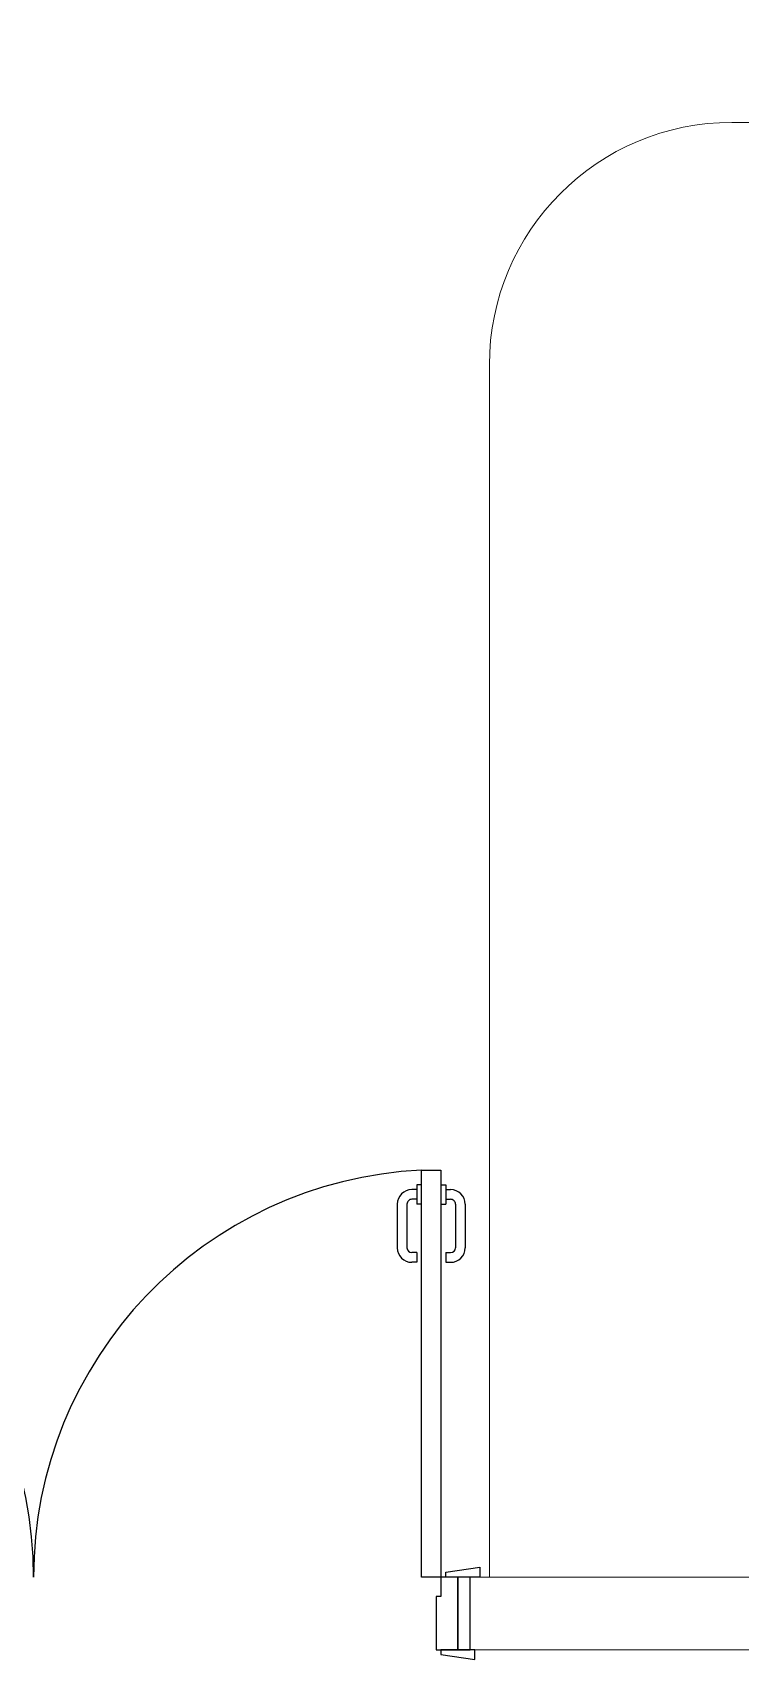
# Model space of a CAD drawing. Header units: millimetres. Extents: x 26027 to 581921, y 7230 to 233891.
# Drawn here: x 498797 to 500256, y 136590 to 139946 of the extents above; entities that cross this region are included whole.
import ezdxf

# ---------------------------------------------------------------- set-up
doc = ezdxf.new("R2010")
doc.units = ezdxf.units.MM
doc.header["$LTSCALE"] = 5
doc.layers.add('GE-ARCHITECTURAL_ELEMENTS', color=8, linetype='Continuous')
doc.layers.add('Medical Equipment and Furniture', color=163, linetype='Continuous', lineweight=0)
doc.layers.add('Walls', color=32, linetype='Continuous', lineweight=5)
doc.layers.add('Wooden Joinery', color=7, linetype='Continuous', lineweight=5, true_color=0xffdcd1)

# ---------------------------------------------------------------- blocks, each defined once
blk = doc.blocks.new('A$C009F45C9')
at = {"layer": 'GE-ARCHITECTURAL_ELEMENTS'}
for p, q in [((844, -1650), (754, -1650)), ((844, -1670), (754, -1670)), ((724, -1690), (724, -1680)), ((744, -1690), (724, -1690)), ((744, -1690), (744, -1680)), ((884, -1690), (844, -1690)), ((844, -1700), (844, -1690)), ((854, -1690), (854, -1680)), ((874, -1690), (874, -1680)), ((884, -1700), (884, -1690)), ((844, -1740), (844, -1750)), ((884, -1740), (884, -1750)), ((724, -1750), (724, -1760)), ((744, -1750), (724, -1750)), ((744, -1750), (744, -1760)), ((844, -1770), (754, -1770)), ((884, -1750), (844, -1750)), ((854, -1750), (854, -1760)), ((874, -1750), (874, -1760)), ((844, -1790), (754, -1790))]:
    blk.add_line(p, q, dxfattribs=at)
for points in [[(-75, -60), (-85, -60), (-95, 10), (-75, 10)], [(75, -50), (85, -50), (95, 20), (75, 20)], [(75, -100), (914, -100), (914, -60), (75, -60)], [(75, -1700), (914, -1700), (914, -1740), (75, -1740)], [(75, -1700), (914, -1700), (914, -1740), (75, -1740)], [(-75, -1740), (-85, -1740), (-95, -1810), (-75, -1810)], [(75, -1750), (85, -1750), (95, -1820), (75, -1820)]]:
    blk.add_lwpolyline(points, close=True, dxfattribs=at)
for points in [[(75, -25), (-75, -25), (-75, 0), (75, 0), (75, -25)], [(75, -25), (75, -60), (35, -60), (35, -70), (-75, -70), (-75, -25), (75, -25)], [(75, -1775), (75, -1740), (35, -1740), (35, -1730), (-75, -1730), (-75, -1775), (75, -1775)], [(75, -1775), (-75, -1775), (-75, -1800), (75, -1800), (75, -1775)]]:
    blk.add_lwpolyline(points, dxfattribs=at)
for centre, radius, start, end in [((75, -60), 840, 270, 357.2706), ((75, -1740), 840, 2.7294, 90), ((754, -1680), 30, 90, 180), ((754, -1680), 10, 90, 180), ((844, -1680), 30, 0, 90), ((844, -1680), 10, 0, 90), ((754, -1760), 30, 180, 270), ((754, -1760), 10, 180, 270), ((844, -1760), 10, 270, 0), ((844, -1760), 30, 270, 0)]:
    blk.add_arc(centre, radius, start, end, dxfattribs=at)

msp = doc.modelspace()

# ---------------------------------------------------------------- linework, layer by layer
at = {"layer": 'Medical Equipment and Furniture'}
for p, q in [((500238.8, 139760.3, 0), (501728.8, 139760.3, 0)), ((499738.8, 139260.3, 0), (499738.8, 136760.3, 0))]:
    msp.add_line(p, q, dxfattribs=at)
msp.add_arc((500238.8, 139260.3, 0), 500, 90, 180, dxfattribs=at)
at = {"layer": 'Walls'}
msp.add_line((499698.8, 136610.3, 0), (499698.8, 136760.3, 0), dxfattribs=at)
at = {"layer": 'Walls', "elevation": 0}
for points in [[(499698.8, 136760.3), (509713.8, 136760.3), (509714.2, 141027.7)], [(499698.8, 136610.3), (509893.8, 136610.3)]]:
    msp.add_lwpolyline(points, dxfattribs=at)

# ---------------------------------------------------------------- block references
at = {"layer": 'Wooden Joinery', "rotation": 89.99999999999993}
msp.add_blockref('A$C009F45C9', (497898.8, 136685.3, 0), dxfattribs=at)

doc.saveas('drawing.dxf')
